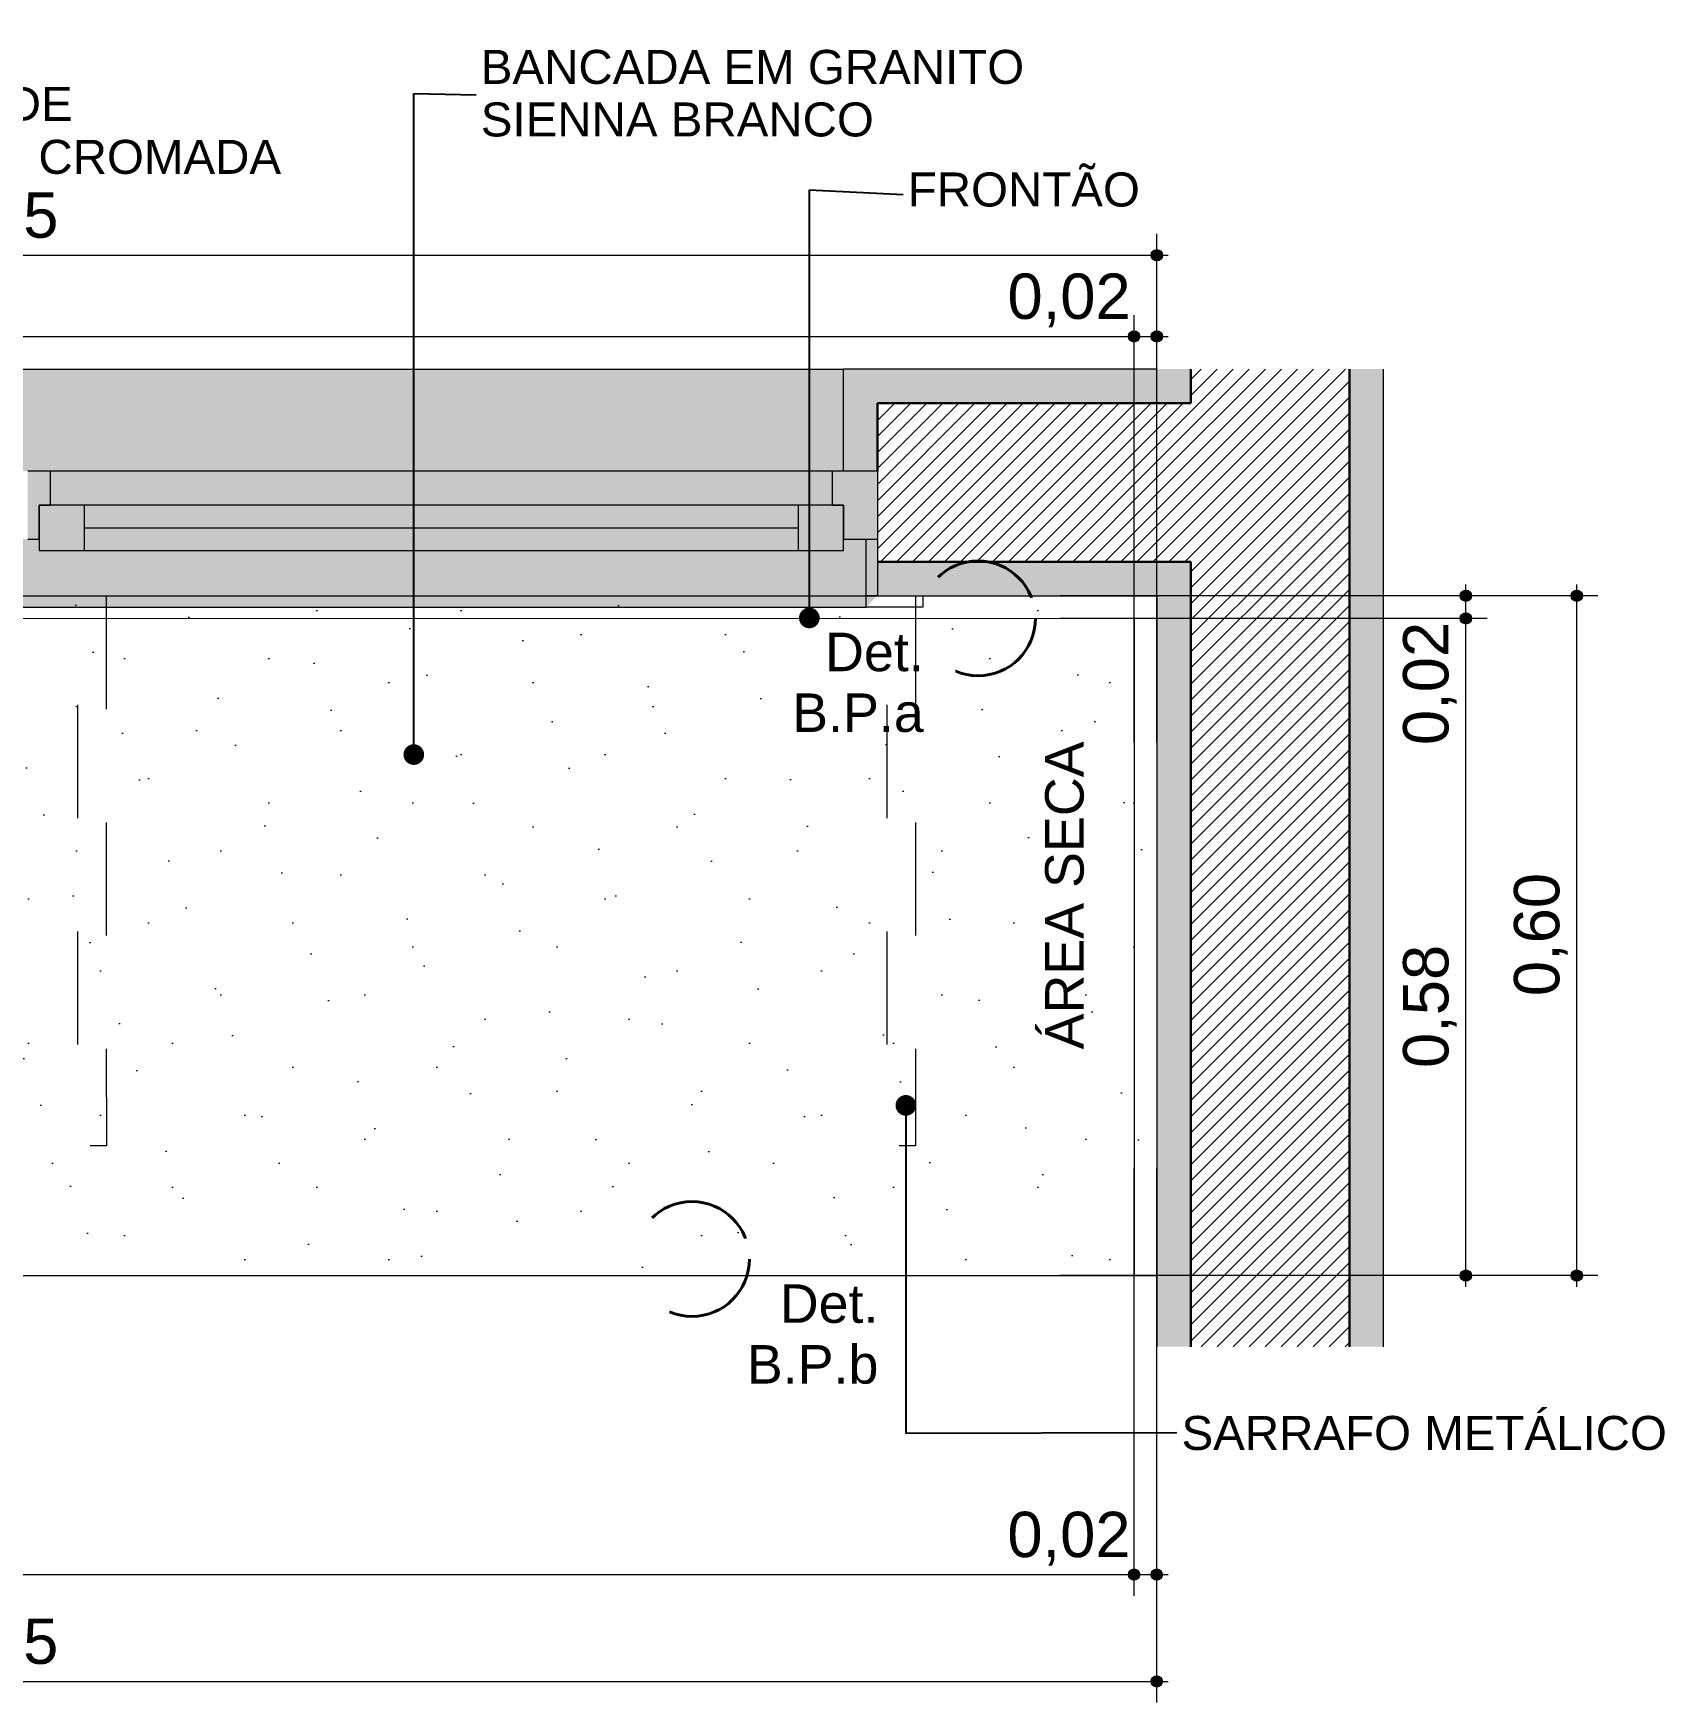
# Model space of a CAD drawing. Header units: metres. Extents: x -1.1 to 45.1, y -1 to 1.8.
# Drawn here: x 16.6 to 18.04, y -0.992 to 0.481 of the extents above; entities that cross this region are included whole.
import ezdxf

# ---------------------------------------------------------------- set-up
doc = ezdxf.new("R2010")
doc.units = ezdxf.units.M
doc.header["$MEASUREMENT"] = 0
doc.linetypes.add('Dashed', pattern=[0.028, 0.018, -0.01])
doc.linetypes.add('Double Dashed', pattern=[0.0325, 0.02, -0.005, 0.0025, -0.005])
for name, color, linetype, lineweight, true_color in [('0_Caneta_No__12', 7, 'Continuous', 0, 0x030303), ('COTAS DETALHAMENTO.EXEC_Caneta_No__27', 7, 'Continuous', 0, 0xbd2d17), ('COTAS DETALHAMENTO.EXEC_Caneta_No__97', 7, 'Continuous', 13, 0x6b6b6b), ('INSTALAÇÕES - GASES_ HIDR_Caneta_No__24', 7, 'Continuous', 40, 0x851f10), ('LOUCAS-METAIS.ARQ_Caneta_No__13', 7, 'Continuous', 0, 0xaaaaaa), ('LOUCAS-METAIS.ARQ_Caneta_No__16', 7, 'Continuous', 0, 0xc9c9c9), ('NOTAS - REVESTIMENTOS.EXEC_Caneta_No__24', 7, 'Continuous', 40, 0x851f10), ('PAREDE CONSTRUIR_Caneta_No__9', 7, 'Continuous', 9, 0x020202)]:
    doc.layers.add(name, color=color, linetype=linetype, lineweight=lineweight, true_color=true_color)
doc.layers.add('COTAS DETALHAMENTO.EXEC', color=7, linetype='Continuous')
for name, color, linetype, lineweight in [('COTAS DETALHAMENTO.EXEC_Caneta_No__1', 7, 'Continuous', 40), ('COTAS DETALHAMENTO.EXEC_Caneta_No__99', 7, 'Continuous', 20), ('PAREDE CONSTRUIR_Caneta_No__10', 7, 'Continuous', 5), ('PAREDE CONSTRUIR_Caneta_No__241', 7, 'Continuous', 13), ('PAREDE CONSTRUIR_Caneta_No__255', 255, 'Continuous', 0), ('PAREDE CONSTRUIR_Caneta_No__3', 7, 'Continuous', 30), ('PAREDE CONSTRUIR_Caneta_No__91', 255, 'Continuous', 0)]:
    doc.layers.add(name, color=color, linetype=linetype, lineweight=lineweight)
doc.styles.add('GENERATED_STYLE_1', font='arial.ttf')
doc.styles.add('GENERATED_STYLE_2', font='arial.ttf')
doc.dimstyles.new('GENERATED_STYLE__20', dxfattribs={"dimtxt": 0.18, "dimasz": 0.03648, "dimexe": 0.18, "dimexo": 0.0625, "dimgap": 0, "dimtad": 0, "dimtih": 1, "dimtoh": 1, "dimdec": 4, "dimzin": 0, "dimdsep": 46, "dimcen": 0.09, "dimadec": 0, "dimazin": 0, "dimtfac": 1, "dimtdec": 4, "dimtmove": 0, "dimatfit": 3, "dimldrblk": 'ARROWHEAD_11', "dimfxl": 0, "dimtolj": 1, "dimtzin": 0, "dimarcsym": 0})
doc.dimstyles.new('GENERATED_STYLE__21', dxfattribs={"dimtxt": 0.04, "dimasz": 0.019, "dimexe": 0.18, "dimexo": 0.3585, "dimgap": 0, "dimtad": 1, "dimzin": 0, "dimdsep": 46, "dimtxsty": 'GENERATED_STYLE_1', "dimblk": 'ARROWHEAD_11', "dimblk1": 'ARROWHEAD_11', "dimblk2": 'ARROWHEAD_11', "dimcen": 0.09, "dimclrd": 256, "dimclre": 256, "dimclrt": 256, "dimadec": 0, "dimazin": 0, "dimtfac": 1, "dimtdec": 4, "dimtmove": 0, "dimatfit": 3, "dimfxl": 0, "dimtolj": 1, "dimtzin": 0, "dimarcsym": 0})
doc.dimstyles.new('GENERATED_STYLE__22', dxfattribs={"dimtxt": 0.04, "dimasz": 0.019, "dimexe": 0.18, "dimexo": 0.3585, "dimgap": 0, "dimtad": 1, "dimtih": 1, "dimtoh": 1, "dimzin": 0, "dimdsep": 46, "dimtxsty": 'GENERATED_STYLE_1', "dimblk": 'ARROWHEAD_11', "dimblk1": 'ARROWHEAD_11', "dimblk2": 'ARROWHEAD_11', "dimcen": 0.09, "dimclrd": 256, "dimclre": 256, "dimclrt": 256, "dimadec": 0, "dimazin": 0, "dimtfac": 1, "dimtdec": 4, "dimtmove": 0, "dimatfit": 3, "dimfxl": 0, "dimtolj": 1, "dimtzin": 0, "dimarcsym": 0})
pattern_1 = [(45, (16.616563, -0.715823), (-0.00707107, 0.00707107), [])]
pattern_2 = [(45, (16.61656, -0.51582), (-0.0636396, 0.0636396), [0, -0.06, 0, -0.09]), (110, (16.81656, -0.51582), (0.084572, 0.030782), [0, -0.044, 0, -0.076])]

# ---------------------------------------------------------------- blocks, each defined once
blk = doc.blocks.new('*D100', base_point=(16.6166, -0.7158))
at = {"layer": 'COTAS DETALHAMENTO.EXEC_Caneta_No__27', "linetype": 'Continuous', "lineweight": 0, "true_color": 0xbd2d17}
for points in [[(17.8592, -0.0349), (17.8596, -0.0368), (17.8606, -0.0384), (17.8623, -0.0395), (17.8642, -0.0399), (17.8661, -0.0395), (17.8677, -0.0384), (17.8688, -0.0368), (17.8692, -0.0349), (17.8688, -0.033), (17.8677, -0.0314), (17.8661, -0.0303), (17.8642, -0.0299), (17.8623, -0.0303), (17.8606, -0.0314), (17.8596, -0.033)], [(17.8592, -0.6149), (17.8596, -0.6168), (17.8606, -0.6184), (17.8623, -0.6195), (17.8642, -0.6199), (17.8661, -0.6195), (17.8677, -0.6184), (17.8688, -0.6168), (17.8692, -0.6149), (17.8688, -0.613), (17.8677, -0.6114), (17.8661, -0.6103), (17.8642, -0.6099), (17.8623, -0.6103), (17.8606, -0.6114), (17.8596, -0.613)]]:
    blk.add_hatch(color=22, dxfattribs=at).paths.add_polyline_path(points)
at = {"layer": 'COTAS DETALHAMENTO.EXEC_Caneta_No__27', "color": 22, "linetype": 'Continuous', "lineweight": 0, "true_color": 0xbd2d17}
for p, q in [((17.8592, -0.0349), (17.5057, -0.0349)), ((17.8642, -0.6099), (17.8642, -0.0399)), ((17.8829, -0.0349), (17.8692, -0.0349)), ((17.8592, -0.6149), (17.5057, -0.6149)), ((17.8829, -0.6149), (17.8692, -0.6149)), ((17.8642, -0.6249), (17.8642, -0.6199))]:
    blk.add_line(p, q, dxfattribs=at)
for centre in [(17.8642, -0.0349), (17.8642, -0.6149)]:
    blk.add_circle(centre, 0.005, dxfattribs=at)
at = {"layer": 'COTAS DETALHAMENTO.EXEC_Caneta_No__27', "color": 22, "lineweight": 0, "true_color": 0xbd2d17, "char_height": 0.04, "attachment_point": 7, "rotation": 90, "style": 'GENERATED_STYLE_1'}
for s, insert in [('\\A1;{\\pql;\\fArial|b0|i0|c0|p0;\\W1.000000;0,02}', (17.8562, -0.1467)), ('\\A1;{\\pql;\\fArial|b0|i0|c0|p0;\\W1.000000;0,58}', (17.8562, -0.4317))]:
    blk.add_mtext(s, dxfattribs=dict(at, insert=insert))
blk = doc.blocks.new('ARROWHEAD_11')
at = {"color": 0, "linetype": 'Continuous', "lineweight": 0}
blk.add_line((0, 0), (-1, 0), dxfattribs=at)
at = {"color": 0, "linetype": 'Continuous', "lineweight": 0, "const_width": 0.25, "flags": 128}
blk.add_lwpolyline([(-0.125, 0, 1), (0.125, 0, 1)], format="xyb", close=True, dxfattribs=at)
blk = doc.blocks.new('*D101', base_point=(16.6166, -0.7158))
at = {"layer": 'COTAS DETALHAMENTO.EXEC_Caneta_No__27', "linetype": 'Continuous', "lineweight": 0, "true_color": 0xbd2d17}
for points in [[(17.8592, -0.0149), (17.8596, -0.0168), (17.8606, -0.0184), (17.8623, -0.0195), (17.8642, -0.0199), (17.8661, -0.0195), (17.8677, -0.0184), (17.8688, -0.0168), (17.8692, -0.0149), (17.8688, -0.013), (17.8677, -0.0114), (17.8661, -0.0103), (17.8642, -0.0099), (17.8623, -0.0103), (17.8606, -0.0114), (17.8596, -0.013)], [(17.8592, -0.0349), (17.8596, -0.0368), (17.8606, -0.0384), (17.8623, -0.0395), (17.8642, -0.0399), (17.8661, -0.0395), (17.8677, -0.0384), (17.8688, -0.0368), (17.8692, -0.0349), (17.8688, -0.033), (17.8677, -0.0314), (17.8661, -0.0303), (17.8642, -0.0299), (17.8623, -0.0303), (17.8606, -0.0314), (17.8596, -0.033)]]:
    blk.add_hatch(color=22, dxfattribs=at).paths.add_polyline_path(points)
at = {"layer": 'COTAS DETALHAMENTO.EXEC_Caneta_No__27', "color": 22, "linetype": 'Continuous', "lineweight": 0, "true_color": 0xbd2d17}
for p, q in [((17.8642, -0.0099), (17.8642, -0.0049)), ((17.8592, -0.0149), (17.5057, -0.0149)), ((17.8642, -0.0299), (17.8642, -0.0199)), ((17.8829, -0.0149), (17.8692, -0.0149)), ((17.8592, -0.0349), (17.5057, -0.0349)), ((17.8829, -0.0349), (17.8692, -0.0349))]:
    blk.add_line(p, q, dxfattribs=at)
for centre in [(17.8642, -0.0149), (17.8642, -0.0349)]:
    blk.add_circle(centre, 0.005, dxfattribs=at)
blk = doc.blocks.new('*D102', base_point=(16.6166, -0.7158))
at = {"layer": 'COTAS DETALHAMENTO.EXEC_Caneta_No__27', "linetype": 'Continuous', "lineweight": 0, "true_color": 0xbd2d17}
for points in [[(17.9571, -0.0149), (17.9574, -0.0168), (17.9585, -0.0184), (17.9601, -0.0195), (17.9621, -0.0199), (17.964, -0.0195), (17.9656, -0.0184), (17.9667, -0.0168), (17.9671, -0.0149), (17.9667, -0.013), (17.9656, -0.0114), (17.964, -0.0103), (17.9621, -0.0099), (17.9601, -0.0103), (17.9585, -0.0114), (17.9574, -0.013)], [(17.9571, -0.6149), (17.9574, -0.6168), (17.9585, -0.6184), (17.9601, -0.6195), (17.9621, -0.6199), (17.964, -0.6195), (17.9656, -0.6184), (17.9667, -0.6168), (17.9671, -0.6149), (17.9667, -0.613), (17.9656, -0.6114), (17.964, -0.6103), (17.9621, -0.6099), (17.9601, -0.6103), (17.9585, -0.6114), (17.9574, -0.613)]]:
    blk.add_hatch(color=22, dxfattribs=at).paths.add_polyline_path(points)
at = {"layer": 'COTAS DETALHAMENTO.EXEC_Caneta_No__27', "color": 22, "linetype": 'Continuous', "lineweight": 0, "true_color": 0xbd2d17}
for p, q in [((17.9621, -0.0099), (17.9621, -0.0049)), ((17.9571, -0.0149), (17.6036, -0.0149)), ((17.9621, -0.6099), (17.9621, -0.0199)), ((17.9808, -0.0149), (17.9671, -0.0149)), ((17.9571, -0.6149), (17.6036, -0.6149)), ((17.9808, -0.6149), (17.9671, -0.6149)), ((17.9621, -0.6249), (17.9621, -0.6199))]:
    blk.add_line(p, q, dxfattribs=at)
for centre in [(17.9621, -0.0149), (17.9621, -0.6149)]:
    blk.add_circle(centre, 0.005, dxfattribs=at)
at = {"layer": 'COTAS DETALHAMENTO.EXEC_Caneta_No__27', "color": 22, "lineweight": 0, "true_color": 0xbd2d17, "insert": (17.9541, -0.3683), "char_height": 0.04, "attachment_point": 7, "rotation": 90, "style": 'GENERATED_STYLE_1'}
blk.add_mtext('\\A1;{\\pql;\\fArial|b0|i0|c0|p0;\\W1.000000;0,60}', dxfattribs=at)
blk = doc.blocks.new('*D105', base_point=(16.6166, -0.7158))
at = {"layer": 'COTAS DETALHAMENTO.EXEC_Caneta_No__27', "linetype": 'Continuous', "lineweight": 0, "true_color": 0xbd2d17}
for points in [[(15.5567, 0.214), (15.5571, 0.2121), (15.5582, 0.2105), (15.5598, 0.2094), (15.5617, 0.209), (15.5636, 0.2094), (15.5653, 0.2105), (15.5663, 0.2121), (15.5667, 0.214), (15.5663, 0.2159), (15.5653, 0.2175), (15.5636, 0.2186), (15.5617, 0.219), (15.5598, 0.2186), (15.5582, 0.2175), (15.5571, 0.2159)], [(17.5663, 0.214), (17.5667, 0.2121), (17.5678, 0.2105), (17.5694, 0.2094), (17.5713, 0.209), (17.5732, 0.2094), (17.5749, 0.2105), (17.5759, 0.2121), (17.5763, 0.214), (17.5759, 0.2159), (17.5749, 0.2175), (17.5732, 0.2186), (17.5713, 0.219), (17.5694, 0.2186), (17.5678, 0.2175), (17.5667, 0.2159)]]:
    blk.add_hatch(color=22, dxfattribs=at).paths.add_polyline_path(points)
at = {"layer": 'COTAS DETALHAMENTO.EXEC_Caneta_No__27', "color": 22, "linetype": 'Continuous', "lineweight": 0, "true_color": 0xbd2d17}
for p, q in [((15.5617, 0.219), (15.5617, 0.2328)), ((17.5713, 0.219), (17.5713, 0.2328)), ((15.5617, -0.1445), (15.5617, 0.209)), ((15.5667, 0.214), (17.5663, 0.214)), ((17.5713, -0.1445), (17.5713, 0.209))]:
    blk.add_line(p, q, dxfattribs=at)
for centre in [(15.5617, 0.214), (17.5713, 0.214)]:
    blk.add_circle(centre, 0.005, dxfattribs=at)
at = {"layer": 'COTAS DETALHAMENTO.EXEC_Caneta_No__27', "color": 22, "lineweight": 0, "true_color": 0xbd2d17, "char_height": 0.04, "attachment_point": 7, "style": 'GENERATED_STYLE_1'}
for s, insert in [('\\A1;{\\pql;\\fArial|b0|i0|c0|p0;\\W1.000000;2,01}', (16.4598, 0.222)), ('\\A1;{\\pql;\\fArial|b0|i0|c0|p0;\\W1.000000;0,02}', (17.4596, 0.222))]:
    blk.add_mtext(s, dxfattribs=dict(at, insert=insert))
blk = doc.blocks.new('*D106', base_point=(16.6166, -0.7158))
at = {"layer": 'COTAS DETALHAMENTO.EXEC_Caneta_No__27', "linetype": 'Continuous', "lineweight": 0, "true_color": 0xbd2d17}
for points in [[(17.5663, 0.214), (17.5667, 0.2121), (17.5678, 0.2105), (17.5694, 0.2094), (17.5713, 0.209), (17.5732, 0.2094), (17.5749, 0.2105), (17.5759, 0.2121), (17.5763, 0.214), (17.5759, 0.2159), (17.5749, 0.2175), (17.5732, 0.2186), (17.5713, 0.219), (17.5694, 0.2186), (17.5678, 0.2175), (17.5667, 0.2159)], [(17.5864, 0.214), (17.5868, 0.2121), (17.5879, 0.2105), (17.5895, 0.2094), (17.5914, 0.209), (17.5933, 0.2094), (17.5949, 0.2105), (17.596, 0.2121), (17.5964, 0.214), (17.596, 0.2159), (17.5949, 0.2175), (17.5933, 0.2186), (17.5914, 0.219), (17.5895, 0.2186), (17.5879, 0.2175), (17.5868, 0.2159)]]:
    blk.add_hatch(color=22, dxfattribs=at).paths.add_polyline_path(points)
at = {"layer": 'COTAS DETALHAMENTO.EXEC_Caneta_No__27', "color": 22, "linetype": 'Continuous', "lineweight": 0, "true_color": 0xbd2d17}
for p, q in [((17.5914, 0.219), (17.5914, 0.2328)), ((17.5763, 0.214), (17.5864, 0.214)), ((17.5914, -0.1445), (17.5914, 0.209)), ((17.5964, 0.214), (17.6014, 0.214))]:
    blk.add_line(p, q, dxfattribs=at)
blk.add_circle((17.5914, 0.214), 0.005, dxfattribs=at)
blk = doc.blocks.new('*D107', base_point=(16.6166, -0.7158))
at = {"layer": 'COTAS DETALHAMENTO.EXEC_Caneta_No__27', "linetype": 'Continuous', "lineweight": 0, "true_color": 0xbd2d17}
for points in [[(15.5367, 0.2856), (15.5371, 0.2837), (15.5382, 0.2821), (15.5398, 0.281), (15.5417, 0.2806), (15.5436, 0.281), (15.5453, 0.2821), (15.5463, 0.2837), (15.5467, 0.2856), (15.5463, 0.2875), (15.5453, 0.2892), (15.5436, 0.2902), (15.5417, 0.2906), (15.5398, 0.2902), (15.5382, 0.2892), (15.5371, 0.2875)], [(17.5864, 0.2856), (17.5868, 0.2837), (17.5879, 0.2821), (17.5895, 0.281), (17.5914, 0.2806), (17.5933, 0.281), (17.5949, 0.2821), (17.596, 0.2837), (17.5964, 0.2856), (17.596, 0.2875), (17.5949, 0.2892), (17.5933, 0.2902), (17.5914, 0.2906), (17.5895, 0.2902), (17.5879, 0.2892), (17.5868, 0.2875)]]:
    blk.add_hatch(color=22, dxfattribs=at).paths.add_polyline_path(points)
at = {"layer": 'COTAS DETALHAMENTO.EXEC_Caneta_No__27', "color": 22, "linetype": 'Continuous', "lineweight": 0, "true_color": 0xbd2d17}
for p, q in [((15.5417, 0.2906), (15.5417, 0.3044)), ((17.5914, 0.2906), (17.5914, 0.3044)), ((15.5317, 0.2856), (15.5367, 0.2856)), ((15.5417, -0.0729), (15.5417, 0.2806)), ((15.5467, 0.2856), (17.5864, 0.2856)), ((17.5914, -0.0729), (17.5914, 0.2806)), ((17.5964, 0.2856), (17.6014, 0.2856))]:
    blk.add_line(p, q, dxfattribs=at)
for centre in [(15.5417, 0.2856), (17.5914, 0.2856)]:
    blk.add_circle(centre, 0.005, dxfattribs=at)
at = {"layer": 'COTAS DETALHAMENTO.EXEC_Caneta_No__27', "color": 22, "lineweight": 0, "true_color": 0xbd2d17, "insert": (16.5132, 0.2936), "char_height": 0.04, "attachment_point": 7, "style": 'GENERATED_STYLE_1'}
blk.add_mtext('\\A1;{\\pql;\\fArial|b0|i0|c0|p0;\\W1.000000;2,05}', dxfattribs=at)
blk = doc.blocks.new('*D112', base_point=(16.6166, -0.7158))
at = {"layer": 'COTAS DETALHAMENTO.EXEC_Caneta_No__27', "linetype": 'Continuous', "lineweight": 0, "true_color": 0xbd2d17}
for points in [[(15.5367, -0.973), (15.5371, -0.9749), (15.5382, -0.9766), (15.5398, -0.9776), (15.5417, -0.978), (15.5436, -0.9776), (15.5453, -0.9766), (15.5463, -0.9749), (15.5467, -0.973), (15.5463, -0.9711), (15.5453, -0.9695), (15.5436, -0.9684), (15.5417, -0.968), (15.5398, -0.9684), (15.5382, -0.9695), (15.5371, -0.9711)], [(17.5863, -0.973), (17.5867, -0.9749), (17.5878, -0.9766), (17.5894, -0.9776), (17.5913, -0.978), (17.5932, -0.9776), (17.5948, -0.9766), (17.5959, -0.9749), (17.5963, -0.973), (17.5959, -0.9711), (17.5948, -0.9695), (17.5932, -0.9684), (17.5913, -0.968), (17.5894, -0.9684), (17.5878, -0.9695), (17.5867, -0.9711)]]:
    blk.add_hatch(color=22, dxfattribs=at).paths.add_polyline_path(points)
at = {"layer": 'COTAS DETALHAMENTO.EXEC_Caneta_No__27', "color": 22, "linetype": 'Continuous', "lineweight": 0, "true_color": 0xbd2d17}
for p, q in [((15.5417, -0.968), (15.5417, -0.6145)), ((17.5913, -0.968), (17.5913, -0.6145)), ((15.5317, -0.973), (15.5367, -0.973)), ((15.5417, -0.9918), (15.5417, -0.978)), ((15.5467, -0.973), (17.5863, -0.973)), ((17.5913, -0.9918), (17.5913, -0.978)), ((17.5963, -0.973), (17.6013, -0.973))]:
    blk.add_line(p, q, dxfattribs=at)
for centre in [(15.5417, -0.973), (17.5913, -0.973)]:
    blk.add_circle(centre, 0.005, dxfattribs=at)
at = {"layer": 'COTAS DETALHAMENTO.EXEC_Caneta_No__27', "color": 22, "lineweight": 0, "true_color": 0xbd2d17, "insert": (16.5131, -0.965), "char_height": 0.04, "attachment_point": 7, "style": 'GENERATED_STYLE_1'}
blk.add_mtext('\\A1;{\\pql;\\fArial|b0|i0|c0|p0;\\W1.000000;2,05}', dxfattribs=at)
blk = doc.blocks.new('*D114', base_point=(16.6166, -0.7158))
at = {"layer": 'COTAS DETALHAMENTO.EXEC_Caneta_No__27', "linetype": 'Continuous', "lineweight": 0, "true_color": 0xbd2d17}
for points in [[(15.5567, -0.8788), (15.5571, -0.8807), (15.5582, -0.8823), (15.5598, -0.8834), (15.5617, -0.8838), (15.5636, -0.8834), (15.5653, -0.8823), (15.5663, -0.8807), (15.5667, -0.8788), (15.5663, -0.8769), (15.5653, -0.8753), (15.5636, -0.8742), (15.5617, -0.8738), (15.5598, -0.8742), (15.5582, -0.8753), (15.5571, -0.8769)], [(17.5663, -0.8788), (17.5667, -0.8807), (17.5678, -0.8823), (17.5694, -0.8834), (17.5713, -0.8838), (17.5732, -0.8834), (17.5748, -0.8823), (17.5759, -0.8807), (17.5763, -0.8788), (17.5759, -0.8769), (17.5748, -0.8753), (17.5732, -0.8742), (17.5713, -0.8738), (17.5694, -0.8742), (17.5678, -0.8753), (17.5667, -0.8769)]]:
    blk.add_hatch(color=22, dxfattribs=at).paths.add_polyline_path(points)
at = {"layer": 'COTAS DETALHAMENTO.EXEC_Caneta_No__27', "color": 22, "linetype": 'Continuous', "lineweight": 0, "true_color": 0xbd2d17}
for p, q in [((15.5617, -0.8738), (15.5617, -0.5203)), ((17.5713, -0.8738), (17.5713, -0.5203)), ((15.5617, -0.8975), (15.5617, -0.8838)), ((15.5667, -0.8788), (17.5663, -0.8788)), ((17.5713, -0.8975), (17.5713, -0.8838))]:
    blk.add_line(p, q, dxfattribs=at)
blk.add_circle((15.5617, -0.8788), 0.005, dxfattribs=at)
at = {"layer": 'COTAS DETALHAMENTO.EXEC_Caneta_No__27', "color": 22, "lineweight": 0, "true_color": 0xbd2d17, "char_height": 0.04, "attachment_point": 7, "style": 'GENERATED_STYLE_1'}
for s, insert in [('\\A1;{\\pql;\\fArial|b0|i0|c0|p0;\\W1.000000;2,01}', (16.4597, -0.8708)), ('\\A1;{\\pql;\\fArial|b0|i0|c0|p0;\\W1.000000;0,02}', (17.4595, -0.8708))]:
    blk.add_mtext(s, dxfattribs=dict(at, insert=insert))
blk = doc.blocks.new('*D115', base_point=(16.6166, -0.7158))
at = {"layer": 'COTAS DETALHAMENTO.EXEC_Caneta_No__27', "linetype": 'Continuous', "lineweight": 0, "true_color": 0xbd2d17}
for points in [[(17.5663, -0.8788), (17.5667, -0.8807), (17.5678, -0.8823), (17.5694, -0.8834), (17.5713, -0.8838), (17.5732, -0.8834), (17.5748, -0.8823), (17.5759, -0.8807), (17.5763, -0.8788), (17.5759, -0.8769), (17.5748, -0.8753), (17.5732, -0.8742), (17.5713, -0.8738), (17.5694, -0.8742), (17.5678, -0.8753), (17.5667, -0.8769)], [(17.5863, -0.8788), (17.5867, -0.8807), (17.5878, -0.8823), (17.5894, -0.8834), (17.5913, -0.8838), (17.5932, -0.8834), (17.5948, -0.8823), (17.5959, -0.8807), (17.5963, -0.8788), (17.5959, -0.8769), (17.5948, -0.8753), (17.5932, -0.8742), (17.5913, -0.8738), (17.5894, -0.8742), (17.5878, -0.8753), (17.5867, -0.8769)]]:
    blk.add_hatch(color=22, dxfattribs=at).paths.add_polyline_path(points)
at = {"layer": 'COTAS DETALHAMENTO.EXEC_Caneta_No__27', "color": 22, "linetype": 'Continuous', "lineweight": 0, "true_color": 0xbd2d17}
for p, q in [((17.5713, -0.8738), (17.5713, -0.5203)), ((17.5913, -0.8738), (17.5913, -0.5203)), ((17.5713, -0.8975), (17.5713, -0.8838)), ((17.5763, -0.8788), (17.5863, -0.8788)), ((17.5913, -0.8975), (17.5913, -0.8838)), ((17.5963, -0.8788), (17.6013, -0.8788))]:
    blk.add_line(p, q, dxfattribs=at)
for centre in [(17.5713, -0.8788), (17.5913, -0.8788)]:
    blk.add_circle(centre, 0.005, dxfattribs=at)

msp = doc.modelspace()

# ---------------------------------------------------------------- hatches: boundary and pattern name
at = {"layer": 'LOUCAS-METAIS.ARQ_Caneta_No__16', "linetype": 'Continuous', "lineweight": 0, "true_color": 0xc9c9c9}
h = msp.add_hatch(dxfattribs=at)
h.set_pattern_fill('Haie_OD_LEGENDA_0009', color=9, style=0, pattern_type=2)
h.set_pattern_definition(pattern_2)
h.paths.add_polyline_path([(17.5714, -0.0349), (17.5714, -0.0149), (16.5666, -0.0149), (16.5666, -0.0347)])
h = msp.add_hatch(dxfattribs=at)
h.set_pattern_fill('Haie_OD_LEGENDA_0009', color=9, style=0, pattern_type=2)
h.set_pattern_definition(pattern_2)
h.paths.add_polyline_path([(17.5913, -0.6149), (17.5914, -0.0149), (17.5714, -0.0149), (17.5713, -0.6149)])
h = msp.add_hatch(dxfattribs=at)
h.set_pattern_fill('Haie_OD_LEGENDA_0009', color=9, style=0, pattern_type=2)
h.set_pattern_definition(pattern_2)
h.paths.add_polyline_path([(16.5666, -0.0347), (16.5665, -0.6147), (17.5713, -0.6149), (17.5714, -0.0349)])
at = {"layer": 'PAREDE CONSTRUIR_Caneta_No__241', "linetype": 'Continuous', "lineweight": 13}
h = msp.add_hatch(dxfattribs=at)
h.set_pattern_fill('common_brick_0009', style=0, pattern_type=2)
h.set_pattern_definition(pattern_1)
h.paths.add_polyline_path([(17.7614, 0.1851), (17.6214, 0.1851), (17.6214, 0.1551), (17.7614, 0.1551)])
h = msp.add_hatch(dxfattribs=at)
h.set_pattern_fill('common_brick_0009', style=0, pattern_type=2)
h.set_pattern_definition(pattern_1)
h.paths.add_polyline_path([(17.3448, 0.0151), (17.5914, 0.0151), (17.5914, 0.1551), (17.3448, 0.1551), (17.3448, 0.0951), (17.3448, 0.0351)])
h = msp.add_hatch(dxfattribs=at)
h.set_pattern_fill('common_brick_0009', style=0, pattern_type=2)
h.set_pattern_definition(pattern_1)
h.paths.add_polyline_path([(17.5914, 0.1551), (17.5914, 0.0151), (17.6214, 0.0151), (17.6214, 0.1551)])
h = msp.add_hatch(dxfattribs=at)
h.set_pattern_fill('common_brick_0009', style=0, pattern_type=2)
h.set_pattern_definition(pattern_1)
h.paths.add_polyline_path([(17.6214, 0.1551), (17.6214, 0.0151), (17.7614, 0.0151), (17.7614, 0.1551)])
h = msp.add_hatch(dxfattribs=at)
h.set_pattern_fill('common_brick_0009', style=0, pattern_type=2)
h.set_pattern_definition(pattern_1)
h.paths.add_polyline_path([(17.6214, -0.6777), (17.7614, -0.6777), (17.7614, 0.0151), (17.6214, 0.0151)])
at = {"layer": 'PAREDE CONSTRUIR_Caneta_No__255', "linetype": 'Continuous', "lineweight": 0}
for points in [[(17.3148, 0.1851), (15.8748, 0.1851), (15.8748, 0.0951), (17.3148, 0.0951)], [(16.5948, 0.0351), (16.6048, 0.0351), (16.6048, 0.0651), (16.6148, 0.0651), (16.6148, 0.0951), (16.5948, 0.0951)], [(17.2748, 0.0251), (17.2748, 0.0651), (17.3048, 0.0651), (17.3048, 0.0951), (16.6148, 0.0951), (16.6148, 0.0651), (16.6448, 0.0651), (16.6448, 0.0251)], [(17.3448, 0.0951), (17.3048, 0.0951), (17.3048, 0.0651), (17.3148, 0.0651), (17.3148, 0.0351), (17.3448, 0.0351)], [(16.6048, 0.0251), (16.6448, 0.0251), (16.6448, 0.0651), (16.6048, 0.0651)], [(17.2748, 0.0651), (16.6448, 0.0651), (16.6448, 0.0251), (17.2748, 0.0251)], [(17.3148, 0.0651), (17.2748, 0.0651), (17.2748, 0.0251), (17.3148, 0.0251)], [(15.8448, 0.0351), (15.8448, -0.0149), (15.8548, -0.0249), (17.3348, -0.0249), (17.3448, -0.0149), (17.3448, 0.0351)]]:
    msp.add_hatch(color=255, dxfattribs=at).paths.add_polyline_path(points)
at = {"layer": 'PAREDE CONSTRUIR_Caneta_No__91', "linetype": 'Continuous', "lineweight": 0}
for points in [[(17.3148, 0.0951), (17.3448, 0.0951), (17.3448, 0.1551), (17.3448, 0.1851), (17.3148, 0.1851)], [(17.5914, 0.1851), (17.3448, 0.1851), (17.3448, 0.1551), (17.5914, 0.1551)], [(17.6214, 0.1851), (17.5914, 0.1851), (17.5914, 0.1551), (17.6214, 0.1551)], [(17.7914, 0.1851), (17.7614, 0.1851), (17.7614, -0.6777), (17.7914, -0.6777)], [(17.3448, 0.0151), (17.3448, -0.0149), (17.5914, -0.0149), (17.5914, 0.0151)], [(17.5914, 0.0151), (17.5914, -0.0149), (17.6214, -0.0149), (17.6214, 0.0151)], [(17.5914, -0.6777), (17.6214, -0.6777), (17.6214, -0.0149), (17.5914, -0.0149)]]:
    msp.add_hatch(color=255, dxfattribs=at).paths.add_polyline_path(points)

# ---------------------------------------------------------------- linework, layer by layer
at = {"layer": 'COTAS DETALHAMENTO.EXEC_Caneta_No__97', "color": 251, "linetype": 'Dashed', "lineweight": 13, "true_color": 0x6b6b6b, "flags": 128}
for points in [[(16.664, -0.0149), (16.6642, -0.5005), (16.6392, -0.5005), (16.639, -0.0149)], [(17.3784, -0.0149), (17.3785, -0.5005), (17.3535, -0.5005), (17.3534, -0.0149)]]:
    msp.add_lwpolyline(points, close=True, dxfattribs=at)
at = {"layer": 'LOUCAS-METAIS.ARQ_Caneta_No__13', "color": 253, "linetype": 'Continuous', "lineweight": 0, "true_color": 0xaaaaaa, "flags": 128}
for points in [[(16.5666, -0.0149), (17.5714, -0.0149), (17.5914, -0.0149)], [(17.5914, -0.0149), (17.5913, -0.6149)], [(16.5666, -0.0347), (17.5714, -0.0349)], [(17.5714, -0.0349), (17.5713, -0.6149)], [(16.5665, -0.6147), (17.5713, -0.6149)], [(17.5713, -0.6149), (17.5913, -0.6149)]]:
    msp.add_lwpolyline(points, dxfattribs=at)
at = {"layer": 'NOTAS - REVESTIMENTOS.EXEC_Caneta_No__24', "color": 26, "linetype": 'Double Dashed', "lineweight": 40, "ltscale": 4, "true_color": 0x851f10}
for centre in [(17.4336, -0.0349), (17.1811, -0.6003)]:
    msp.add_circle(centre, 0.0507, dxfattribs=at)
at = {"layer": 'PAREDE CONSTRUIR_Caneta_No__10', "color": 7, "linetype": 'Continuous', "lineweight": 5}
for p, q in [((17.3348, -0.0149), (17.3348, 0.0351)), ((17.3348, 0.0351), (17.3448, 0.0351)), ((17.3448, 0.0351), (17.3448, -0.0149)), ((17.3448, -0.0149), (17.3348, -0.0149)), ((17.3348, -0.0149), (17.3848, -0.0149)), ((17.3348, -0.0249), (17.3348, -0.0149)), ((17.3848, -0.0249), (17.3348, -0.0249)), ((17.3848, -0.0149), (17.3848, -0.0249))]:
    msp.add_line(p, q, dxfattribs=at)
at = {"layer": 'PAREDE CONSTRUIR_Caneta_No__241', "color": 7, "linetype": 'Continuous', "lineweight": 13}
for p, q in [((17.3148, 0.0951), (17.3148, 0.1851)), ((17.3448, 0.1851), (17.3148, 0.1851)), ((17.3448, 0.1851), (17.3148, 0.1851)), ((17.3148, 0.0951), (17.3148, 0.1851)), ((17.3448, 0.0951), (17.3148, 0.0951)), ((17.3448, 0.0951), (17.3448, 0.0351)), ((17.3448, 0.0951), (17.3448, 0.0351)), ((17.3448, 0.0351), (17.3448, 0.0151)), ((17.3448, 0.0351), (17.3448, 0.0151)), ((17.3448, 0.0151), (17.3448, -0.0149)), ((17.3448, 0.0151), (17.3448, -0.0149)), ((17.3448, -0.0149), (17.3848, -0.0149)), ((17.3448, -0.0149), (17.3848, -0.0149))]:
    msp.add_line(p, q, dxfattribs=at)
for points in [[(17.5914, 0.1851), (17.3448, 0.1851)], [(17.7914, -0.6777), (17.7914, 0.1851)], [(17.3448, -0.0149), (17.5914, -0.0149)], [(17.5914, -0.0149), (17.5914, -0.6777)]]:
    msp.add_lwpolyline(points, dxfattribs=at)
at = {"layer": 'PAREDE CONSTRUIR_Caneta_No__3', "color": 7, "linetype": 'Continuous', "lineweight": 30}
for p, q in [((17.6214, 0.1851), (17.6214, 0.1551)), ((17.7614, 0.1551), (17.7614, 0.1851)), ((17.5914, 0.1551), (17.3448, 0.1551)), ((17.3448, 0.1551), (17.3448, 0.0951)), ((17.6214, 0.1551), (17.5914, 0.1551)), ((17.6214, 0.1551), (17.5914, 0.1551)), ((17.7614, 0.0151), (17.7614, 0.1551)), ((17.3448, 0.0151), (17.5914, 0.0151)), ((17.5914, 0.0151), (17.6214, 0.0151)), ((17.5914, 0.0151), (17.6214, 0.0151)), ((17.6214, 0.0151), (17.6214, -0.6777)), ((17.7614, -0.6777), (17.7614, 0.0151))]:
    msp.add_line(p, q, dxfattribs=at)
at = {"layer": 'PAREDE CONSTRUIR_Caneta_No__9', "color": 18, "linetype": 'Continuous', "lineweight": 9, "true_color": 0x020202}
for p, q in [((15.8748, 0.1851), (17.3148, 0.1851)), ((16.6148, 0.0951), (16.5948, 0.0951)), ((16.6148, 0.0651), (16.6148, 0.0951)), ((17.3048, 0.0951), (16.6148, 0.0951)), ((17.3448, 0.0951), (17.3048, 0.0951)), ((17.3048, 0.0951), (17.3048, 0.0651)), ((16.6048, 0.0351), (16.6048, 0.0651)), ((16.6048, 0.0651), (16.6148, 0.0651)), ((16.6448, 0.0651), (16.6048, 0.0651)), ((16.6048, 0.0651), (16.6048, 0.0251)), ((16.6448, 0.0251), (16.6448, 0.0651)), ((17.2748, 0.0651), (16.6448, 0.0651)), ((17.3148, 0.0651), (17.2748, 0.0651)), ((17.2748, 0.0651), (17.2748, 0.0251)), ((17.3048, 0.0651), (17.3148, 0.0651)), ((17.3148, 0.0651), (17.3148, 0.0351)), ((17.3148, 0.0251), (17.3148, 0.0651)), ((16.6448, 0.0451), (17.2748, 0.0451)), ((16.5948, 0.0351), (16.6048, 0.0351)), ((17.3148, 0.0351), (17.3448, 0.0351)), ((16.6048, 0.0251), (16.6448, 0.0251)), ((16.6448, 0.0251), (17.2748, 0.0251)), ((16.6448, 0.0251), (17.2748, 0.0251)), ((17.2748, 0.0251), (17.3148, 0.0251)), ((15.8548, -0.0249), (17.3348, -0.0249))]:
    msp.add_line(p, q, dxfattribs=at)
at = {"layer": 'PAREDE CONSTRUIR_Caneta_No__9', "color": 18, "linetype": 'Dashed', "lineweight": 9, "true_color": 0x020202}
msp.add_line((15.8448, -0.0149), (17.3448, -0.0149), dxfattribs=at)

# ---------------------------------------------------------------- texts
at = {"layer": '0_Caneta_No__12', "color": 18, "linetype": 'Continuous', "lineweight": 0, "true_color": 0x030303, "insert": (17.5273, -0.2794), "char_height": 0.034, "attachment_point": 8, "rotation": 90, "style": 'GENERATED_STYLE_1'}
msp.add_mtext('\\A1;{\\pqc;\\fArial|b0|i0|c0|p0;\\W1.000000;ÁREA \\fArial|b0|i0|c0|p0;\\W1.000000;SECA}', dxfattribs=at)
at = {"layer": 'COTAS DETALHAMENTO.EXEC_Caneta_No__1', "color": 7, "linetype": 'Continuous', "lineweight": 40, "insert": (16.3481, 0.4164), "char_height": 0.03, "width": 0.478094, "attachment_point": 4, "line_spacing_factor": 0.93504, "style": 'GENERATED_STYLE_2'}
msp.add_mtext('\\A1;{\\pql;\\fArial|b1|i0|c0|p0;\\W1.000000;T.M.01\\P\\pql;\\fArial|b0|i0|c0|p0;\\W1.000000;T\\fArial|b0|i0|c0|p0;\\W1.000000;ORNEIRA DE COTOVELO\\fArial|b0|i0|c0|p0;\\W1.000000;, CROMADA}', dxfattribs=at)
at = {"layer": 'COTAS DETALHAMENTO.EXEC_Caneta_No__99', "color": 7, "linetype": 'Continuous', "lineweight": 20, "insert": (16.9947, 0.4284), "char_height": 0.03, "attachment_point": 4, "line_spacing_factor": 0.927148, "style": 'GENERATED_STYLE_1'}
msp.add_mtext('\\A1;{\\pql;\\fArial|b0|i0|c0|p0;\\W1.000000;BANCADA EM \\fArial|b0|i0|c0|p0;\\W1.000000;GRANITO\\P\\pql;\\fArial|b0|i0|c0|p0;\\W1.000000;SIENNA BRANCO}', dxfattribs=at)
at = {"layer": 'COTAS DETALHAMENTO.EXEC_Caneta_No__99', "color": 7, "linetype": 'Continuous', "lineweight": 20, "char_height": 0.03, "attachment_point": 4, "style": 'GENERATED_STYLE_1'}
for s, insert in [('\\A1;{\\pql;\\fArial|b0|i0|c0|p0;\\W1.000000;FRONTÃO}', (17.3716, 0.3434)), ('\\A1;{\\pql;\\fArial|b0|i0|c0|p0;\\W1.000000;SARRAFO METÁLICO}', (17.6132, -0.754))]:
    msp.add_mtext(s, dxfattribs=dict(at, insert=insert))
at = {"layer": 'INSTALAÇÕES - GASES_ HIDR_Caneta_No__24', "color": 26, "linetype": 'Continuous', "lineweight": 40, "true_color": 0x851f10, "char_height": 0.034, "attachment_point": 3, "line_spacing_factor": 0.946246, "style": 'GENERATED_STYLE_1'}
for s, insert in [('\\A1;{\\pqr;\\fArial|b0|i0|c0|p0;\\W1.000000;Det.\\P\\pql;\\fArial|b0|i0|c0|p0;\\W1.000000;B.P.\\fArial|b0|i0|c0|p0;\\W1.000000;a}', (17.3857, -0.0475)), ('\\A1;{\\pqr;\\fArial|b0|i0|c0|p0;\\W1.000000;Det.\\P\\pql;\\fArial|b0|i0|c0|p0;\\W1.000000;B.P.\\fArial|b0|i0|c0|p0;\\W1.000000;b}', (17.3457, -0.6226))]:
    msp.add_mtext(s, dxfattribs=dict(at, insert=insert))

# ---------------------------------------------------------------- dimensions: what is measured, and where the dimension line sits
at = {"layer": 'COTAS DETALHAMENTO.EXEC', "color": 22, "linetype": 'Continuous', "lineweight": 0, "true_color": 0xbd2d17}
for base, p1, p2, picture, middle in [((17.5914, 0.2856), (15.5417, -0.0149), (17.5914, -0.0149), '*D107', (16.565, 0.3136)), ((17.5713, 0.214), (15.5617, -0.2722), (17.5713, -0.1479), '*D105', (16.5115, 0.242)), ((17.5914, 0.214), (17.5713, -0.1479), (17.5914, -0.0149), '*D106', (17.5113, 0.242)), ((17.5713, -0.8788), (15.5617, -0.6145), (17.5713, -0.5604), '*D114', (16.5115, -0.8508)), ((17.5913, -0.8788), (17.5713, -0.5604), (17.5913, -0.6149), '*D115', (17.5113, -0.8508)), ((17.5913, -0.973), (15.5417, -0.6145), (17.5913, -0.6149), '*D112', (16.5649, -0.945))]:
    dim = msp.add_linear_dim(base=base, p1=p1, p2=p2, dimstyle='GENERATED_STYLE__22', dxfattribs=at)
    dim.commit()
    dim.dimension.update_dxf_attribs({"geometry": picture, "text_midpoint": middle, "dimtype": 160})
for base, p1, p2, picture, middle in [((17.8642, -0.0149), (17.5714, -0.0349), (17.5914, -0.0149), '*D101', (17.8362, -0.0949)), ((17.9621, -0.0149), (17.5913, -0.6149), (17.5914, -0.0149), '*D102', (17.9341, -0.3165)), ((17.8642, -0.0349), (17.5913, -0.6149), (17.5714, -0.0349), '*D100', (17.8362, -0.3799))]:
    dim = msp.add_linear_dim(base=base, p1=p1, p2=p2, angle=90, dimstyle='GENERATED_STYLE__21', dxfattribs=at)
    dim.commit()
    dim.dimension.update_dxf_attribs({"geometry": picture, "text_midpoint": middle, "dimtype": 160, "text_rotation": 90})

# ---------------------------------------------------------------- leaders
at = {"layer": 'COTAS DETALHAMENTO.EXEC_Caneta_No__27', "color": 22, "linetype": 'Continuous', "lineweight": 0, "true_color": 0xbd2d17, "annotation_type": 0, "has_hookline": 1, "hookline_direction": 0}
for points, text_width in [([(16.9356, -0.1551), (16.9356, 0.4284), (16.9907, 0.4272)], 0.4744), ([(16.2417, -0.0958), (16.2417, 0.4164), (16.3481, 0.4164)], 0.468), ([(17.2847, -0.0345), (17.2847, 0.3434), (17.3676, 0.3393)], 0.1994), ([(17.3699, -0.4647), (17.3699, -0.754), (17.6092, -0.7535)], 0.4243)]:
    msp.add_leader(points, dimstyle='GENERATED_STYLE__20', dxfattribs=dict(at, text_width=text_width))

doc.saveas('drawing.dxf')
